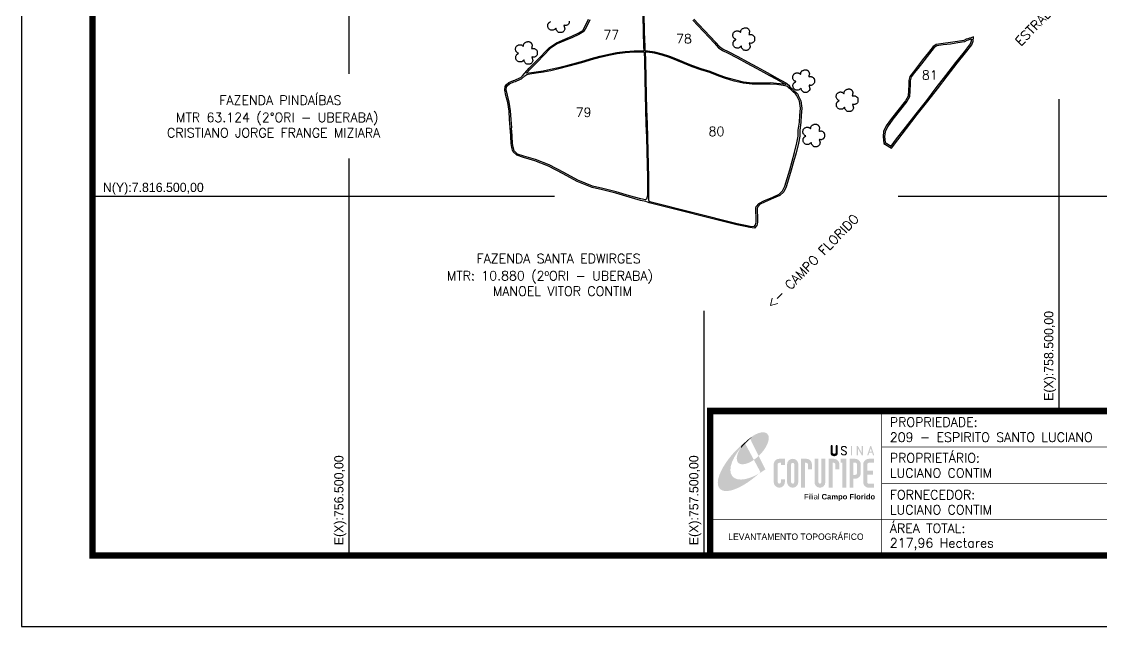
# Model space of a CAD drawing. Header units: feet. Extents: x 755577 to 761517, y 7815288 to 7819488.
# Drawn here: x 755577 to 758619, y 7815288 to 7816992 of the extents above; entities that cross this region are included whole.
import ezdxf
from ezdxf.enums import TextEntityAlignment as Align

# ---------------------------------------------------------------- set-up
doc = ezdxf.new("R2010")
doc.units = ezdxf.units.FT
doc.header["$MEASUREMENT"] = 0
doc.linetypes.add('CONTINUO', pattern=[0])
doc.linetypes.add('LIN0', pattern=[0])
for name, color, linetype in [('0114000209', 1, 'Continuous'), ('0114000209077', 5, 'Continuous'), ('0114000209078', 5, 'Continuous'), ('0114000209079', 5, 'Continuous'), ('0114000209080', 5, 'Continuous'), ('0114000209081', 5, 'Continuous'), ('H-MATO', 94, 'Continuous'), ('MALHA', 8, 'Continuous'), ('MARGEM', 5, 'Continuous'), ('TEXTO', 7, 'Continuous'), ('TEXTO_CONFRONTANTE', 7, 'Continuous')]:
    doc.layers.add(name, color=color, linetype=linetype)
doc.styles.add('ARIAL', font='arial.ttf')
doc.styles.add('Simplex', font='simplex.shx')

# ---------------------------------------------------------------- blocks, each defined once
blk = doc.blocks.new('A$C78F83FB3')
at = {"layer": 'MARGEM'}
h = blk.add_hatch(color=20, dxfattribs=at)
edge = h.paths.add_edge_path()
edge.add_ellipse((19.49, 23.77), major_axis=(-6.68, -6.67), ratio=0.469426, start_angle=292.7328, end_angle=601.2579)
edge.add_ellipse((22.83, 22.05), major_axis=(12.64, 11.29), ratio=0.457614, start_angle=79.9069, end_angle=107.9139)
edge = h.paths.add_edge_path()
edge.add_ellipse((18.28, 18.7), major_axis=(13.95, 13.59), ratio=0.386848, start_angle=63.9612, end_angle=264.5993)
edge.add_ellipse((22.83, 22.05), major_axis=(12.64, 11.29), ratio=0.457614, start_angle=107.9139, end_angle=245.1182, ccw=False)
edge.add_ellipse((19.49, 23.77), major_axis=(-6.68, -6.67), ratio=0.469426, start_angle=241.2579, end_angle=292.7328, ccw=False)
for color, points in [(20, [(15.46, 26.12), (14.17, 24.81), (14.06, 24.24), (14.39, 23.97), (14.67, 24.54), (19.47, 29.32), (18.48, 28.66), (17.31, 27.78)]), (7, [(58.42, 24.9), (57.9, 24.9), (57.9, 21.73, -0.414214), (57.15, 20.98), (56.84, 20.98, -0.414214), (56.09, 21.73), (56.09, 24.9), (55.57, 24.9), (55.57, 21.73, 0.414214), (56.84, 20.46), (57.15, 20.46, 0.414214), (58.42, 21.73)]), (7, [(61.7, 24.9), (61.23, 24.9, 0.396318), (60.04, 23.78), (60.04, 23.72, 0.151912), (60.39, 22.97), (60.46, 22.92), (62.18, 22), (62.85, 21.83, 0.12407), (62.51, 22.42), (60.75, 23.36, -0.13192), (60.56, 23.77, -0.385578), (61.23, 24.37), (61.7, 24.37, -0.414214), (62.37, 23.7), (62.89, 23.7, 0.414214)]), (7, [(62.37, 23.7), (62.89, 23.7, 0.414214), (61.7, 24.9), (61.23, 24.9, 0.396318), (60.04, 23.78), (60.04, 23.72, 0.151912), (60.39, 22.97), (60.46, 22.92), (62.18, 22), (62.18, 22, -0.131921), (62.37, 21.59, -0.385578), (61.7, 20.98), (61.23, 20.98, -0.414214), (60.56, 21.65), (60.04, 21.65, 0.414214), (61.23, 20.46), (61.7, 20.46, 0.402546), (62.89, 21.61, 0.165292), (62.51, 22.42), (60.75, 23.36, -0.13192), (60.56, 23.77, -0.385578), (61.23, 24.37), (61.7, 24.37, -0.414214)]), (7, [(30.97, 12.46), (29.13, 12.46), (29.13, 8.21, 1), (34.29, 8.21), (34.29, 9.41), (32.45, 9.41), (32.45, 8.21, -1), (30.97, 8.21)])]:
    blk.add_hatch(color=color, dxfattribs=at).paths.add_polyline_path(points)
h = blk.add_hatch(color=7, dxfattribs=at)
h.paths.add_polyline_path([(65.24, 24.9), (64.72, 24.9), (64.72, 20.46), (65.24, 20.46)])
h.paths.add_polyline_path([(67.38, 20.46), (67.9, 20.46), (67.9, 23.74), (69.74, 20.46), (70.23, 20.46), (70.23, 24.9), (69.71, 24.9), (69.71, 21.58), (67.85, 24.9), (67.38, 24.9)])
h.paths.add_polyline_path([(72.17, 20.46), (72.72, 20.46), (73.14, 21.73), (74.49, 21.73), (74.9, 20.46), (75.45, 20.46), (74, 24.9), (73.62, 24.9)])
h.paths.add_polyline_path([(73.81, 23.8), (74.32, 22.25), (73.31, 22.25)], flags=16)
h = blk.add_hatch(color=7, dxfattribs=at)
h.paths.add_polyline_path([(31.71, 18.93, 0.414214), (29.13, 16.35), (29.13, 12.46), (30.97, 12.46), (30.97, 16.35, -0.414214), (31.71, 17.09), (32.45, 17.09), (32.45, 16.02), (34.29, 16.02), (34.29, 18.93)])
h.paths.add_polyline_path([(44.15, 17.09, -0.414214), (44.89, 16.35), (44.89, 14.1), (46.72, 14.1), (46.72, 16.17, 0.433937), (44.15, 18.93), (41.77, 18.93), (41.77, 12.46), (43.61, 12.46), (43.61, 17.09)])
h.paths.add_polyline_path([(43.61, 12.46), (41.77, 12.46), (41.77, 5.62), (43.61, 5.62)])
h.paths.add_polyline_path([(47.92, 12.46), (49.75, 12.46), (49.75, 18.93), (47.92, 18.93)])
h.paths.add_polyline_path([(52.91, 18.93), (51.08, 18.93), (51.08, 12.46), (52.91, 12.46)])
h.paths.add_polyline_path([(51.08, 8.12, -1), (49.75, 8.12), (49.75, 12.46), (47.92, 12.46), (47.92, 8.12, 1), (52.91, 8.12), (52.91, 12.46), (51.08, 12.46)])
h.paths.add_polyline_path([(54.41, 12.46), (56.25, 12.46), (56.25, 17.09), (56.79, 17.09, -0.414214), (57.53, 16.35), (57.53, 14.1), (59.36, 14.1), (59.36, 16.17, 0.433937), (56.79, 18.93), (54.41, 18.93)])
h.paths.add_polyline_path([(56.25, 12.46), (54.41, 12.46), (54.41, 5.62), (56.25, 5.62)])
h.paths.add_polyline_path([(60.73, 12.46), (62.58, 12.46), (62.58, 18.93), (60.02, 18.93), (60.02, 17.08), (60.73, 17.08)])
h.paths.add_polyline_path([(62.58, 12.46), (60.73, 12.46), (60.73, 5.62), (62.58, 5.62)])
h.paths.add_polyline_path([(64.06, 12.46), (65.82, 12.46), (65.82, 17.17), (66.66, 17.17, -0.450417), (67.48, 16.25), (67.48, 12.46), (69.24, 12.46, 0.002307), (69.24, 12.48, 0.005282), (69.23, 12.54, -0.000938), (69.23, 12.53), (69.23, 16.17, 0.433937), (66.66, 18.93), (64.06, 18.93)])
h.paths.add_polyline_path([(64.06, 5.62), (65.82, 5.62), (65.82, 9.77), (66.66, 9.77, 0.426056), (69.24, 12.46), (67.48, 12.46), (67.48, 12.45, -0.450417), (66.66, 11.53), (65.82, 11.53), (65.82, 12.46), (64.06, 12.46)])
h.paths.add_polyline_path([(70.37, 12.46), (74.87, 12.46), (74.87, 13.44), (72.21, 13.44), (72.21, 16.35, -0.414214), (72.95, 17.09), (75.38, 17.09), (75.38, 18.93), (72.95, 18.93, 0.414214), (70.37, 16.35)])
h.paths.add_polyline_path([(72.21, 11.62), (74.87, 11.62), (74.87, 12.46), (70.37, 12.46), (70.37, 8.21, 0.414214), (72.95, 5.62), (75.38, 5.62), (75.38, 7.47), (72.95, 7.47, -0.414214), (72.21, 8.21)])
h = blk.add_hatch(color=7, dxfattribs=at)
h.paths.add_polyline_path([(35.29, 16.35), (35.29, 8.21, 1), (40.46, 8.21, 0.016978), (40.45, 8.38), (40.45, 16.17, 0.433937), (37.88, 18.93), (37.87, 18.93, 0.41391)])
h.paths.add_polyline_path([(38.62, 16.35), (38.62, 8.21, -1), (37.13, 8.21), (37.13, 16.35, -1)], flags=16)
at = {"layer": 'MARGEM', "color": 7}
blk.add_lwpolyline([(58.42, 24.9), (57.9, 24.9), (57.9, 21.73, -0.414214), (57.15, 20.98), (56.84, 20.98, -0.414214), (56.09, 21.73), (56.09, 24.9), (55.57, 24.9), (55.57, 21.73, 0.414214), (56.84, 20.46), (57.15, 20.46, 0.414214), (58.42, 21.73), (58.42, 24.9)], format="xyb", close=True, dxfattribs=at)
at = {"layer": 'MARGEM', "color": 252, "insert": (43.05, 2.72), "char_height": 2.5, "width": 33.0271, "attachment_point": 1, "style": 'ARIAL'}
blk.add_mtext('Filial {\\fArial|b1|i0|c0|p34;Campo Florido}', dxfattribs=at)

msp = doc.modelspace()

# ---------------------------------------------------------------- linework, layer by layer
at = {"layer": '0114000209'}
msp.add_lwpolyline([(757471.5, 7816998.1), (757485.6, 7816983.5), (757500.8, 7816966.9), (757516.8, 7816950), (757532.1, 7816933.5), (757543.3, 7816921.3), (757553.8, 7816913.9), (757567.4, 7816907.3), (757594.9, 7816893.3), (757622.5, 7816877.9), (757648.2, 7816864.3), (757668.9, 7816852.8), (757685.8, 7816843.7), (757704.1, 7816833.6), (757729.9, 7816819.2), (757738.5, 7816812.3), (757741.7, 7816808.1), (757748.4, 7816802), (757753.6, 7816796.7), (757759.9, 7816790.8), (757763.7, 7816787), (757765.1, 7816784), (757772.7, 7816768.8), (757775.8, 7816747.7), (757773.3, 7816727.3), (757772.4, 7816708), (757769.5, 7816685.4), (757769.3, 7816669), (757765.6, 7816649), (757759.1, 7816621.7), (757752.3, 7816597), (757745, 7816572.8), (757737.5, 7816548.2), (757731.4, 7816526.7), (757724.5, 7816512.5), (757713.4, 7816502.1), (757695.6, 7816493.9), (757672.3, 7816484.3), (757656.4, 7816476.4), (757650.1, 7816469.4), (757649.5, 7816466.5), (757649.6, 7816460.3), (757649.7, 7816457.4), (757650.7, 7816442), (757650.7, 7816437.9), (757650.3, 7816426.5), (757648.8, 7816417), (757642.5, 7816410), (757628.8, 7816411.8), (757615.6, 7816414.6), (757592.6, 7816418.9), (757345.2, 7816481.3), (757335.6, 7816484.9), (757320.9, 7816488.2), (757288.5, 7816497.3), (757251.4, 7816508.3), (757214.2, 7816517.8), (757184.4, 7816524.7), (757142.2, 7816541.1), (757102.8, 7816562.8), (757062, 7816584.8), (757023.6, 7816599.7), (756990.9, 7816609.3), (756972.6, 7816615.1), (756962.1, 7816625.1), (756960, 7816629.7), (756958.4, 7816637.2), (756956.5, 7816647.9), (756956.2, 7816650.1), (756955.5, 7816666.1), (756955.3, 7816670.8), (756953.7, 7816692.2), (756954.1, 7816693.5), (756952.2, 7816715.6), (756950.4, 7816739.5), (756946.7, 7816763.5), (756941.9, 7816783.7), (756938.5, 7816798.7), (756939.4, 7816809.2), (756942.2, 7816813.5), (756949.5, 7816819.9), (756963.1, 7816825.5), (756966.9, 7816826.6), (756981.1, 7816833.1), (756983.7, 7816834.3), (756988.9, 7816839), (757007.5, 7816860.3), (757027.5, 7816881), (757064.1, 7816919.2), (757084.3, 7816932.2), (757107.5, 7816941.9), (757127.5, 7816950.7), (757145.5, 7816959), (757158.6, 7816966.7), (757165.3, 7816978.7), (757174.6, 7816998.9)], dxfattribs=at)
msp.add_lwpolyline([(758236.3, 7816904), (758254.1, 7816926.6), (758257.7, 7816936.5), (758258.7, 7816948.6), (758250, 7816945.3), (758248.2, 7816945), (758242.7, 7816943.5), (758238.1, 7816941.9), (758232.2, 7816938.4), (758213.8, 7816935.6), (758193.9, 7816932.4), (758173.5, 7816929.7), (758154, 7816926.8), (758145.3, 7816921.4), (758132.1, 7816904.6), (758115.6, 7816883.6), (758098.7, 7816861.9), (758089.8, 7816850.6), (758080.1, 7816837.5), (758076.4, 7816825.7), (758076.7, 7816814.1), (758075.6, 7816797.7), (758074.8, 7816781.2), (758067.5, 7816768.6), (758028.2, 7816719.1), (758013.3, 7816697.7), (758005.7, 7816682.5), (758004.7, 7816668.2), (758006.3, 7816648.6), (758027.6, 7816635.4), (758045.4, 7816658.9), (758070.6, 7816691), (758100.4, 7816729.8), (758130.5, 7816767.2), (758157.3, 7816802.6), (758184.4, 7816837.6), (758212.7, 7816874.2)], close=True, dxfattribs=at)
at = {"layer": '0114000209077'}
msp.add_lwpolyline([(757177.8, 7816996.3), (757168.8, 7816976.9), (757161.6, 7816963.8), (757147.3, 7816955.5), (757129.1, 7816947), (757109, 7816938.2), (757086.1, 7816928.7), (757066.7, 7816916.1), (757030.4, 7816878.3), (757010.4, 7816857.5), (756999.8, 7816846.3), (757026.9, 7816850.1), (757046.8, 7816853.4), (757067.6, 7816857.3), (757089.9, 7816862.3), (757115.8, 7816869.2), (757140.6, 7816875.6), (757160.9, 7816881.4), (757181.9, 7816887.7), (757206.4, 7816894.3), (757231.3, 7816900.1), (757254.3, 7816904.9), (757277.6, 7816907.5), (757302.8, 7816909.1), (757324.8, 7816909.2), (757324.9, 7816909.2), (757331.1, 7816909), (757330.6, 7816921.3), (757329.2, 7816962.7), (757328.8, 7817007.7)], dxfattribs=at)
at = {"layer": '0114000209078'}
msp.add_lwpolyline([(757468.7, 7816995.3), (757482.7, 7816980.7), (757497.9, 7816964.2), (757513.9, 7816947.2), (757529.2, 7816930.8), (757540.7, 7816918.2), (757551.7, 7816910.5), (757565.6, 7816903.8), (757593, 7816889.8), (757620.6, 7816874.4), (757646.3, 7816860.8), (757667, 7816849.3), (757683.9, 7816840.1), (757702.2, 7816830.1), (757730, 7816814.6), (757686.7, 7816818.8), (757661.5, 7816818.4), (757636, 7816818.1), (757611, 7816820.8), (757585.5, 7816827.2), (757561.7, 7816833.8), (757542.9, 7816841.2), (757517.3, 7816851), (757492, 7816858.6), (757467.9, 7816867.4), (757445.1, 7816876.5), (757424.7, 7816885.2), (757403.7, 7816893), (757382.9, 7816900.1), (757361, 7816905.8), (757340.2, 7816908.7), (757334.1, 7816908.9), (757333.6, 7816921.4), (757332.2, 7816962.8), (757331.1, 7817012.3)], dxfattribs=at)
at = {"layer": '0114000209079'}
msp.add_lwpolyline([(757324.8, 7816906.3), (757331.2, 7816906.1), (757332, 7816883.2), (757333.4, 7816830), (757334.3, 7816785), (757334.9, 7816744.5), (757336.2, 7816703.7), (757337.5, 7816665.3), (757338.7, 7816626.6), (757339.9, 7816588.1), (757340.6, 7816553.3), (757340.9, 7816521.8), (757340.8, 7816502.2), (757337.7, 7816491.3), (757334.7, 7816489.2), (757321.8, 7816492.1), (757289.6, 7816501.1), (757252.4, 7816512.2), (757215.1, 7816521.7), (757185.5, 7816528.5), (757143.9, 7816544.8), (757104.7, 7816566.3), (757063.7, 7816588.5), (757024.9, 7816603.5), (756992, 7816613.1), (756974.7, 7816618.7), (756965.4, 7816627.4), (756963.8, 7816631), (756962.3, 7816638), (756960.5, 7816648.6), (756960.2, 7816650.4), (756959.5, 7816666.3), (756959.3, 7816671.1), (756957.8, 7816691.8), (756958.1, 7816693.1), (756956.1, 7816715.9), (756954.4, 7816740), (756950.6, 7816764.3), (756945.8, 7816784.6), (756942.5, 7816799), (756943.3, 7816807.9), (756945.2, 7816810.9), (756951.7, 7816816.5), (756964.4, 7816821.7), (756968.3, 7816822.8), (756982.7, 7816829.4), (756985.9, 7816830.9), (756995.1, 7816839.2), (757000.4, 7816842.4), (757009.2, 7816844.6), (757027.3, 7816847.2), (757047.3, 7816850.5), (757068.2, 7816854.4), (757090.5, 7816859.5), (757116.6, 7816866.3), (757141.3, 7816872.7), (757161.7, 7816878.6), (757182.7, 7816884.8), (757207.2, 7816891.4), (757231.9, 7816897.3), (757254.8, 7816902), (757254.8, 7816902), (757277.9, 7816904.6), (757302.9, 7816906.2)], close=True, dxfattribs=at)
at = {"layer": '0114000209080'}
msp.add_lwpolyline([(757593.4, 7816422.8), (757616.4, 7816418.5), (757629.5, 7816415.8), (757641, 7816414.2), (757645.1, 7816418.8), (757646.3, 7816426.9), (757646.7, 7816438), (757646.7, 7816441.8), (757645.7, 7816457.1), (757645.6, 7816460.2), (757645.5, 7816466.9), (757646.5, 7816471.3), (757654, 7816479.6), (757670.6, 7816487.9), (757694, 7816497.5), (757711.1, 7816505.4), (757721.2, 7816515), (757727.7, 7816528.1), (757733.7, 7816549.3), (757741.2, 7816574), (757748.5, 7816598.1), (757755.2, 7816622.7), (757761.7, 7816649.8), (757765.3, 7816669.4), (757765.5, 7816685.7), (757768.4, 7816708.3), (757769.3, 7816727.6), (757771.8, 7816747.7), (757768.8, 7816767.6), (757761.5, 7816782.3), (757760.4, 7816784.6), (757757.1, 7816787.9), (757750.8, 7816793.8), (757745.7, 7816799.1), (757738.8, 7816805.4), (757736.3, 7816808.7), (757734.9, 7816809), (757732.2, 7816809.4), (757722.7, 7816811.8), (757705.1, 7816814.1), (757686.6, 7816815.9), (757661.6, 7816815.4), (757635.8, 7816815.1), (757610.5, 7816817.9), (757584.8, 7816824.3), (757560.7, 7816831), (757541.9, 7816838.4), (757516.4, 7816848.3), (757491.1, 7816855.8), (757466.8, 7816864.7), (757444, 7816873.8), (757423.6, 7816882.5), (757402.7, 7816890.2), (757382, 7816897.2), (757360.4, 7816902.9), (757340, 7816905.8), (757334.2, 7816906), (757335, 7816883.3), (757336.3, 7816830.1), (757337.3, 7816785.1), (757337.9, 7816744.6), (757339.2, 7816703.8), (757340.5, 7816665.4), (757341.6, 7816626.7), (757342.8, 7816588.1), (757343.6, 7816553.4), (757343.5, 7816519.7), (757343.8, 7816507.4), (757343.4, 7816492.8), (757343.1, 7816487.9), (757347, 7816485)], close=True, dxfattribs=at)
at = {"layer": '0114000209081'}
msp.add_lwpolyline([(758233.2, 7816906.5), (758250.6, 7816928.6), (758253.8, 7816937.3), (758254.2, 7816942.6), (758251, 7816941.4), (758249, 7816941.1), (758243.9, 7816939.6), (758239.8, 7816938.3), (758233.6, 7816934.6), (758214.5, 7816931.6), (758194.4, 7816928.4), (758174, 7816925.8), (758155.4, 7816923), (758148, 7816918.3), (758135.2, 7816902.2), (758118.8, 7816881.1), (758101.8, 7816859.5), (758093, 7816848.2), (758083.7, 7816835.7), (758080.4, 7816825.1), (758080.7, 7816814.1), (758079.6, 7816797.5), (758078.8, 7816780), (758070.8, 7816766.4), (758031.4, 7816716.7), (758016.8, 7816695.6), (758009.7, 7816681.4), (758008.7, 7816668.2), (758010.1, 7816651), (758026.6, 7816640.7), (758042.2, 7816661.3), (758067.4, 7816693.5), (758097.2, 7816732.3), (758127.3, 7816769.7), (758154.1, 7816805.1), (758181.2, 7816840.1), (758209.6, 7816876.6)], close=True, dxfattribs=at)
at = {"layer": 'H-MATO', "linetype": 'CONTINUO'}
for points in [[(757082.5, 7816972.7), (757080.8, 7816971.2), (757079, 7816969.6), (757077, 7816968.1), (757074.6, 7816967.4), (757072.3, 7816967.2), (757070, 7816967.3), (757068.1, 7816967.7), (757066.5, 7816968.3), (757065, 7816969.2), (757063.6, 7816970.2), (757062.4, 7816971.4), (757061.4, 7816972.7), (757060.8, 7816973.9), (757060.3, 7816975.2), (757060, 7816976.7), (757059.7, 7816978.6), (757059.5, 7816980.6), (757059.6, 7816982.5), (757060.1, 7816984), (757060.7, 7816985.2), (757061.5, 7816986.3), (757062.1, 7816987.2), (757062.7, 7816988.1), (757063.5, 7816989), (757066.5, 7816991), (757067.5, 7816991.7)], [(757120.2, 7816992.5), (757120.1, 7816989.2), (757119.5, 7816987.3), (757118.7, 7816985.9), (757117.7, 7816984.7), (757116.7, 7816983.6), (757115.7, 7816982.6), (757114.5, 7816981.8), (757112.9, 7816981.2), (757111.2, 7816980.7), (757109.4, 7816980.5), (757107.6, 7816981), (757106, 7816981.2), (757105, 7816980.9), (757105.5, 7816978.1), (757107.4, 7816971.7), (757107.3, 7816970), (757106.9, 7816968.8), (757105.5, 7816966.4), (757104.6, 7816965.2), (757103.6, 7816964), (757102.7, 7816963.1), (757101.8, 7816962.3), (757100.7, 7816961.7), (757099.4, 7816961.2), (757098, 7816960.9), (757096.6, 7816960.7), (757095.1, 7816960.6), (757093.7, 7816960.7), (757091.4, 7816961), (757090.3, 7816961.3), (757089.3, 7816961.8), (757088.1, 7816962.8), (757086.9, 7816964), (757085.8, 7816965.3), (757084.8, 7816966.3), (757084, 7816967.3), (757083.4, 7816968.4), (757083, 7816971.8), (757082.7, 7816973.2)], [(757604.5, 7816922.5), (757602.9, 7816921.1), (757601, 7816919.4), (757599, 7816917.9), (757596.7, 7816917.2), (757594.3, 7816917), (757592, 7816917.1), (757590.2, 7816917.5), (757588.5, 7816918.1), (757587, 7816919), (757585.7, 7816920.1), (757584.5, 7816921.2), (757583.5, 7816922.5), (757582.8, 7816923.7), (757582.3, 7816925), (757582, 7816926.5), (757581.7, 7816928.4), (757581.6, 7816930.4), (757581.6, 7816932.4), (757582.1, 7816933.8), (757582.8, 7816935), (757583.5, 7816936.1), (757584.1, 7816937.1), (757584.8, 7816938), (757585.6, 7816938.8), (757588.6, 7816940.8), (757589.6, 7816941.6), (757589.1, 7816941.9), (757587, 7816942.4), (757586.2, 7816942.9), (757585.4, 7816943.6), (757584.5, 7816944.5), (757583.4, 7816945.8), (757582.4, 7816947.4), (757581.5, 7816949.2), (757581.1, 7816951), (757580.9, 7816952.8), (757581, 7816954.7), (757581.5, 7816956.9), (757582.3, 7816958.8), (757583.1, 7816960.6), (757583.8, 7816961.5), (757584.5, 7816962.1), (757585.4, 7816962.6), (757586.6, 7816963.5), (757588, 7816964.4), (757589.5, 7816965.2), (757591, 7816965.5), (757592.4, 7816965.7), (757593.8, 7816965.7), (757595.1, 7816965.7), (757596.2, 7816965.5), (757597.3, 7816965.2), (757598.2, 7816964.9), (757599.1, 7816964.5), (757600, 7816964), (757601.1, 7816962.8), (757602.1, 7816961.8), (757603, 7816961.3), (757603.4, 7816962.7), (757603.7, 7816964.5), (757603.9, 7816966.4), (757604.1, 7816967.2), (757604.3, 7816967.9), (757605.3, 7816969.4), (757606, 7816970.4), (757606.9, 7816971.3), (757607.9, 7816971.8), (757609.1, 7816972.2), (757610.2, 7816972.5), (757612.4, 7816973.5), (757613.5, 7816973.9), (757614.7, 7816974.2), (757615.9, 7816974.3), (757617.1, 7816974.3), (757618.3, 7816974.2), (757619.5, 7816974.1), (757620.6, 7816973.8), (757621.6, 7816973.4), (757622.5, 7816972.9), (757623.4, 7816972.3), (757624.1, 7816971.7), (757624.8, 7816970.9), (757625.5, 7816970), (757626.1, 7816969), (757626.8, 7816967.7), (757627.3, 7816966.4), (757627.7, 7816965.3), (757628, 7816964), (757628, 7816962.4), (757627.3, 7816959.9), (757626.6, 7816957.4), (757626.3, 7816955.3), (757627.6, 7816954.9), (757629.4, 7816955.1), (757631.3, 7816955.4), (757632.8, 7816955.2), (757634.2, 7816954.9), (757635.5, 7816954.4), (757636.9, 7816953.4), (757638.2, 7816952.4), (757639.4, 7816951.3), (757640.3, 7816950.8), (757641, 7816950.1), (757641.6, 7816948.8), (757642, 7816945.7), (757642.2, 7816942.3), (757642.1, 7816939), (757641.6, 7816937.1), (757640.7, 7816935.7), (757639.7, 7816934.6), (757638.8, 7816933.4), (757637.7, 7816932.4), (757636.5, 7816931.6), (757634.9, 7816931), (757633.2, 7816930.5), (757631.5, 7816930.3), (757629.6, 7816930.8), (757628.1, 7816931), (757627.1, 7816930.7), (757627.6, 7816927.9), (757629.4, 7816921.5), (757629.4, 7816919.8), (757629, 7816918.6), (757627.6, 7816916.2), (757626.7, 7816915), (757625.7, 7816913.8), (757624.8, 7816912.9), (757623.8, 7816912.1), (757622.8, 7816911.5), (757621.5, 7816911), (757620.1, 7816910.7), (757618.6, 7816910.5), (757617.2, 7816910.5), (757615.8, 7816910.5), (757613.4, 7816910.9), (757612.4, 7816911.1), (757611.4, 7816911.6), (757610.2, 7816912.6), (757609, 7816913.8), (757607.9, 7816915.1), (757606.9, 7816916.1), (757606.1, 7816917.1), (757605.4, 7816918.2), (757605.1, 7816921.6), (757604.7, 7816923)], [(756992.3, 7816883.5), (756990.6, 7816882), (756988.8, 7816880.4), (756986.8, 7816878.8), (756984.4, 7816878.2), (756982.1, 7816877.9), (756979.8, 7816878), (756977.9, 7816878.4), (756976.3, 7816879.1), (756974.8, 7816880), (756973.4, 7816881), (756972.2, 7816882.2), (756971.2, 7816883.4), (756970.6, 7816884.6), (756970.1, 7816886), (756969.8, 7816887.4), (756969.5, 7816889.4), (756969.3, 7816891.4), (756969.4, 7816893.3), (756969.9, 7816894.7), (756970.5, 7816896), (756971.3, 7816897), (756971.9, 7816898), (756972.5, 7816898.9), (756973.3, 7816899.8), (756976.3, 7816901.7), (756977.3, 7816902.5), (756976.9, 7816902.8), (756974.8, 7816903.3), (756974, 7816903.8), (756973.1, 7816904.5), (756972.2, 7816905.4), (756971.2, 7816906.8), (756970.1, 7816908.4), (756969.3, 7816910.1), (756968.8, 7816911.9), (756968.6, 7816913.8), (756968.7, 7816915.7), (756969.3, 7816917.8), (756970, 7816919.8), (756970.9, 7816921.5), (756971.5, 7816922.4), (756972.3, 7816923.1), (756973.1, 7816923.6), (756974.4, 7816924.5), (756975.8, 7816925.4), (756977.3, 7816926.1), (756978.7, 7816926.5), (756980.2, 7816926.7), (756981.6, 7816926.7), (756982.8, 7816926.6), (756984, 7816926.5), (756985, 7816926.2), (756986, 7816925.9), (756986.9, 7816925.5), (756987.8, 7816924.9), (756988.8, 7816923.7), (756989.9, 7816922.7), (756990.7, 7816922.3), (756991.2, 7816923.6), (756991.5, 7816925.5), (756991.6, 7816927.4), (756991.8, 7816928.2), (756992.1, 7816928.8), (756993, 7816930.4), (756993.8, 7816931.3), (756994.6, 7816932.2), (756995.7, 7816932.7), (756996.8, 7816933.1), (756998, 7816933.4), (757000.1, 7816934.5), (757001.2, 7816934.9), (757002.4, 7816935.1), (757003.6, 7816935.2), (757004.9, 7816935.2), (757006.1, 7816935.2), (757007.2, 7816935), (757008.3, 7816934.7), (757009.3, 7816934.3), (757010.3, 7816933.8), (757011.1, 7816933.2), (757011.9, 7816932.6), (757012.6, 7816931.9), (757013.2, 7816931), (757013.9, 7816929.9), (757014.5, 7816928.7), (757015, 7816927.4), (757015.5, 7816926.2), (757015.7, 7816924.9), (757015.8, 7816923.4), (757015, 7816920.8), (757014.4, 7816918.3), (757014.1, 7816916.2), (757015.4, 7816915.9), (757017.2, 7816916), (757019.1, 7816916.3), (757020.5, 7816916.2), (757021.9, 7816915.8), (757023.2, 7816915.3), (757024.6, 7816914.4), (757026, 7816913.3), (757027.1, 7816912.2), (757028.1, 7816911.7), (757028.8, 7816911), (757029.3, 7816909.8), (757029.8, 7816906.7), (757030, 7816903.2), (757029.9, 7816899.9), (757029.3, 7816898), (757028.5, 7816896.6), (757027.5, 7816895.5), (757026.6, 7816894.4), (757025.5, 7816893.4), (757024.3, 7816892.6), (757022.7, 7816891.9), (757021, 7816891.5), (757019.2, 7816891.2), (757017.4, 7816891.7), (757015.8, 7816892), (757014.8, 7816891.6), (757015.4, 7816888.9), (757017.2, 7816882.4), (757017.1, 7816880.8), (757016.7, 7816879.6), (757015.3, 7816877.2), (757014.4, 7816875.9), (757013.4, 7816874.8), (757012.5, 7816873.9), (757011.6, 7816873.1), (757010.5, 7816872.5), (757009.2, 7816872), (757007.8, 7816871.6), (757006.4, 7816871.4), (757004.9, 7816871.4), (757003.5, 7816871.5), (757001.2, 7816871.8), (757000.2, 7816872.1), (756999.2, 7816872.6), (756997.9, 7816873.6), (756996.7, 7816874.8), (756995.6, 7816876), (756994.7, 7816877), (756993.8, 7816878), (756993.2, 7816879.2), (756992.8, 7816882.6), (756992.5, 7816883.9)], [(757773.3, 7816804.1), (757771.6, 7816802.6), (757769.8, 7816801), (757767.8, 7816799.4), (757765.4, 7816798.8), (757763.1, 7816798.5), (757760.8, 7816798.6), (757758.9, 7816799), (757757.3, 7816799.7), (757755.8, 7816800.6), (757754.4, 7816801.6), (757753.2, 7816802.8), (757752.2, 7816804.1), (757751.6, 7816805.3), (757751.1, 7816806.6), (757750.8, 7816808), (757750.5, 7816810), (757750.3, 7816812), (757750.4, 7816813.9), (757750.9, 7816815.3), (757751.5, 7816816.6), (757752.3, 7816817.6), (757752.9, 7816818.6), (757753.5, 7816819.5), (757754.3, 7816820.4), (757757.3, 7816822.3), (757758.3, 7816823.1), (757757.9, 7816823.5), (757755.8, 7816823.9), (757754.9, 7816824.4), (757754.1, 7816825.1), (757753.2, 7816826), (757752.2, 7816827.4), (757751.1, 7816829), (757750.3, 7816830.7), (757749.8, 7816832.5), (757749.6, 7816834.4), (757749.7, 7816836.3), (757750.3, 7816838.4), (757751, 7816840.4), (757751.9, 7816842.1), (757752.5, 7816843), (757753.3, 7816843.7), (757754.1, 7816844.2), (757755.4, 7816845.1), (757756.8, 7816846), (757758.2, 7816846.7), (757759.7, 7816847.1), (757761.2, 7816847.3), (757762.6, 7816847.3), (757763.8, 7816847.2), (757765, 7816847.1), (757766, 7816846.8), (757767, 7816846.5), (757767.9, 7816846.1), (757768.7, 7816845.5), (757769.8, 7816844.4), (757770.9, 7816843.4), (757771.7, 7816842.9), (757772.2, 7816844.2), (757772.4, 7816846.1), (757772.6, 7816848), (757772.8, 7816848.8), (757773.1, 7816849.4), (757774, 7816851), (757774.7, 7816852), (757775.6, 7816852.8), (757776.7, 7816853.3), (757777.8, 7816853.7), (757779, 7816854.1), (757781.1, 7816855.1), (757782.2, 7816855.5), (757783.4, 7816855.7), (757784.6, 7816855.8), (757785.9, 7816855.8), (757787.1, 7816855.8), (757788.2, 7816855.6), (757789.3, 7816855.3), (757790.3, 7816855), (757791.3, 7816854.5), (757792.1, 7816853.9), (757792.9, 7816853.2), (757793.6, 7816852.5), (757794.2, 7816851.6), (757794.9, 7816850.5), (757795.5, 7816849.3), (757796, 7816848), (757796.5, 7816846.9), (757796.7, 7816845.5), (757796.7, 7816844), (757796, 7816841.5), (757795.3, 7816838.9), (757795.1, 7816836.9), (757796.4, 7816836.5), (757798.2, 7816836.6), (757800.1, 7816836.9), (757801.5, 7816836.8), (757802.9, 7816836.5), (757804.2, 7816835.9), (757805.6, 7816835), (757807, 7816833.9), (757808.1, 7816832.8), (757809, 7816832.3), (757809.8, 7816831.6), (757810.3, 7816830.4), (757810.7, 7816827.3), (757811, 7816823.8), (757810.9, 7816820.5), (757810.3, 7816818.7), (757809.5, 7816817.2), (757808.5, 7816816.1), (757807.6, 7816815), (757806.5, 7816814), (757805.3, 7816813.2), (757803.7, 7816812.6), (757802, 7816812.1), (757800.2, 7816811.8), (757798.4, 7816812.3), (757796.8, 7816812.6), (757795.8, 7816812.2), (757796.3, 7816809.5), (757798.2, 7816803), (757798.1, 7816801.4), (757797.7, 7816800.2), (757796.3, 7816797.8), (757795.4, 7816796.5), (757794.4, 7816795.4), (757793.5, 7816794.5), (757792.6, 7816793.7), (757791.5, 7816793.1), (757790.2, 7816792.6), (757788.8, 7816792.2), (757787.4, 7816792), (757785.9, 7816792), (757784.5, 7816792.1), (757782.2, 7816792.4), (757781.2, 7816792.7), (757780.1, 7816793.2), (757778.9, 7816794.2), (757777.7, 7816795.4), (757776.6, 7816796.7), (757775.6, 7816797.6), (757774.8, 7816798.7), (757774.2, 7816799.8), (757773.8, 7816803.2), (757773.5, 7816804.5)], [(757895.7, 7816750.2), (757894, 7816748.7), (757892.2, 7816747.1), (757890.2, 7816745.5), (757887.9, 7816744.9), (757885.5, 7816744.6), (757883.2, 7816744.7), (757881.3, 7816745.1), (757879.7, 7816745.8), (757878.2, 7816746.7), (757876.8, 7816747.7), (757875.6, 7816748.9), (757874.7, 7816750.2), (757874, 7816751.4), (757873.5, 7816752.7), (757873.2, 7816754.1), (757872.9, 7816756.1), (757872.7, 7816758.1), (757872.8, 7816760), (757873.3, 7816761.5), (757874, 7816762.7), (757874.7, 7816763.7), (757875.3, 7816764.7), (757875.9, 7816765.6), (757876.7, 7816766.5), (757879.7, 7816768.4), (757880.8, 7816769.2), (757880.3, 7816769.6), (757878.2, 7816770), (757877.4, 7816770.5), (757876.5, 7816771.2), (757875.7, 7816772.1), (757874.6, 7816773.5), (757873.6, 7816775.1), (757872.7, 7816776.8), (757872.2, 7816778.6), (757872, 7816780.5), (757872.2, 7816782.4), (757872.7, 7816784.5), (757873.4, 7816786.5), (757874.3, 7816788.2), (757875, 7816789.1), (757875.7, 7816789.8), (757876.6, 7816790.3), (757877.8, 7816791.2), (757879.2, 7816792.1), (757880.7, 7816792.8), (757882.1, 7816793.2), (757883.6, 7816793.4), (757885, 7816793.4), (757886.2, 7816793.3), (757887.4, 7816793.2), (757888.4, 7816792.9), (757889.4, 7816792.6), (757890.3, 7816792.2), (757891.2, 7816791.6), (757892.3, 7816790.5), (757893.3, 7816789.5), (757894.2, 7816789), (757894.6, 7816790.3), (757894.9, 7816792.2), (757895.1, 7816794.1), (757895.3, 7816794.9), (757895.5, 7816795.5), (757896.4, 7816797.1), (757897.2, 7816798.1), (757898.1, 7816798.9), (757899.1, 7816799.4), (757900.2, 7816799.8), (757901.4, 7816800.2), (757903.5, 7816801.2), (757904.6, 7816801.6), (757905.8, 7816801.8), (757907.1, 7816801.9), (757908.3, 7816801.9), (757909.5, 7816801.9), (757910.6, 7816801.7), (757911.7, 7816801.4), (757912.8, 7816801.1), (757913.7, 7816800.6), (757914.6, 7816800), (757915.3, 7816799.3), (757916, 7816798.6), (757916.6, 7816797.7), (757917.3, 7816796.6), (757917.9, 7816795.4), (757918.5, 7816794.1), (757918.9, 7816793), (757919.1, 7816791.7), (757919.2, 7816790.1), (757918.4, 7816787.6), (757917.8, 7816785), (757917.5, 7816783), (757918.8, 7816782.6), (757920.6, 7816782.7), (757922.5, 7816783), (757924, 7816782.9), (757925.3, 7816782.6), (757926.7, 7816782), (757928.1, 7816781.1), (757929.4, 7816780), (757930.6, 7816778.9), (757931.5, 7816778.4), (757932.2, 7816777.7), (757932.7, 7816776.5), (757933.2, 7816773.4), (757933.4, 7816769.9), (757933.3, 7816766.6), (757932.7, 7816764.8), (757931.9, 7816763.3), (757930.9, 7816762.2), (757930, 7816761.1), (757928.9, 7816760.1), (757927.7, 7816759.3), (757926.1, 7816758.7), (757924.4, 7816758.2), (757922.7, 7816757.9), (757920.8, 7816758.4), (757919.3, 7816758.7), (757918.2, 7816758.3), (757918.8, 7816755.6), (757920.6, 7816749.2), (757920.5, 7816747.5), (757920.1, 7816746.3), (757918.7, 7816743.9), (757917.8, 7816742.6), (757916.9, 7816741.5), (757916, 7816740.6), (757915, 7816739.8), (757913.9, 7816739.2), (757912.6, 7816738.7), (757911.2, 7816738.3), (757909.8, 7816738.1), (757908.4, 7816738.1), (757907, 7816738.2), (757904.6, 7816738.5), (757903.6, 7816738.8), (757902.6, 7816739.3), (757901.4, 7816740.3), (757900.2, 7816741.5), (757899, 7816742.8), (757898.1, 7816743.7), (757897.3, 7816744.8), (757896.6, 7816745.9), (757896.3, 7816749.3), (757895.9, 7816750.6)], [(757801.7, 7816651), (757800, 7816649.5), (757798.2, 7816647.9), (757796.2, 7816646.3), (757793.9, 7816645.7), (757791.5, 7816645.4), (757789.2, 7816645.5), (757787.3, 7816645.9), (757785.7, 7816646.6), (757784.2, 7816647.5), (757782.8, 7816648.5), (757781.6, 7816649.7), (757780.7, 7816650.9), (757780, 7816652.1), (757779.5, 7816653.5), (757779.2, 7816654.9), (757778.9, 7816656.9), (757778.7, 7816658.9), (757778.8, 7816660.8), (757779.3, 7816662.2), (757780, 7816663.5), (757780.7, 7816664.5), (757781.3, 7816665.5), (757781.9, 7816666.4), (757782.7, 7816667.3), (757785.7, 7816669.2), (757786.8, 7816670), (757786.3, 7816670.3), (757784.2, 7816670.8), (757783.4, 7816671.3), (757782.5, 7816672), (757781.7, 7816672.9), (757780.6, 7816674.3), (757779.5, 7816675.9), (757778.7, 7816677.6), (757778.2, 7816679.4), (757778, 7816681.3), (757778.1, 7816683.2), (757778.7, 7816685.3), (757779.4, 7816687.3), (757780.3, 7816689), (757780.9, 7816689.9), (757781.7, 7816690.6), (757782.6, 7816691.1), (757783.8, 7816692), (757785.2, 7816692.9), (757786.7, 7816693.6), (757788.1, 7816694), (757789.6, 7816694.1), (757791, 7816694.2), (757792.2, 7816694.1), (757793.4, 7816694), (757794.4, 7816693.7), (757795.4, 7816693.4), (757796.3, 7816693), (757797.2, 7816692.4), (757798.2, 7816691.2), (757799.3, 7816690.2), (757800.2, 7816689.8), (757800.6, 7816691.1), (757800.9, 7816693), (757801.1, 7816694.9), (757801.2, 7816695.7), (757801.5, 7816696.3), (757802.4, 7816697.9), (757803.2, 7816698.8), (757804.1, 7816699.7), (757805.1, 7816700.2), (757806.2, 7816700.6), (757807.4, 7816700.9), (757809.5, 7816702), (757810.6, 7816702.4), (757811.8, 7816702.6), (757813.1, 7816702.7), (757814.3, 7816702.7), (757815.5, 7816702.7), (757816.6, 7816702.5), (757817.7, 7816702.2), (757818.7, 7816701.8), (757819.7, 7816701.3), (757820.5, 7816700.7), (757821.3, 7816700.1), (757822, 7816699.4), (757822.6, 7816698.5), (757823.3, 7816697.4), (757823.9, 7816696.2), (757824.5, 7816694.9), (757824.9, 7816693.7), (757825.1, 7816692.4), (757825.2, 7816690.9), (757824.4, 7816688.3), (757823.8, 7816685.8), (757823.5, 7816683.7), (757824.8, 7816683.4), (757826.6, 7816683.5), (757828.5, 7816683.8), (757830, 7816683.7), (757831.3, 7816683.3), (757832.7, 7816682.8), (757834.1, 7816681.9), (757835.4, 7816680.8), (757836.6, 7816679.7), (757837.5, 7816679.2), (757838.2, 7816678.5), (757838.7, 7816677.3), (757839.2, 7816674.2), (757839.4, 7816670.7), (757839.3, 7816667.4), (757838.7, 7816665.5), (757837.9, 7816664.1), (757836.9, 7816663), (757836, 7816661.9), (757834.9, 7816660.9), (757833.7, 7816660.1), (757832.1, 7816659.4), (757830.4, 7816659), (757828.7, 7816658.7), (757826.8, 7816659.2), (757825.3, 7816659.5), (757824.2, 7816659.1), (757824.8, 7816656.4), (757826.6, 7816649.9), (757826.5, 7816648.3), (757826.1, 7816647), (757824.7, 7816644.7), (757823.8, 7816643.4), (757822.9, 7816642.3), (757822, 7816641.3), (757821, 7816640.6), (757819.9, 7816639.9), (757818.6, 7816639.5), (757817.2, 7816639.1), (757815.8, 7816638.9), (757814.3, 7816638.9), (757813, 7816639), (757810.6, 7816639.3), (757809.6, 7816639.6), (757808.6, 7816640.1), (757807.4, 7816641.1), (757806.2, 7816642.3), (757805, 7816643.5), (757804.1, 7816644.5), (757803.3, 7816645.5), (757802.6, 7816646.7), (757802.2, 7816650.1), (757801.9, 7816651.4)]]:
    msp.add_lwpolyline(points, dxfattribs=at)
at = {"layer": 'MALHA'}
for points in [[(756500, 7816844.1), (756500, 7817845)], [(758500, 7815894.7), (758500, 7816773)], [(756500, 7815488.1), (756500, 7816605.7)], [(755777.2, 7816500), (757078.9, 7816500)], [(758047.1, 7816500), (761317.2, 7816500)], [(757500, 7815488.1), (757500, 7816176.9)]]:
    msp.add_lwpolyline(points, dxfattribs=at)
at = {"layer": 'MARGEM', "color": 174, "linetype": 'LIN0', "flags": 128}
msp.add_lwpolyline([(761517.2, 7819488.1), (755577.2, 7819488.1), (755577.2, 7815288.1), (761517.2, 7815288.1)], close=True, dxfattribs=at)
at = {"layer": 'MARGEM', "color": 174, "linetype": 'LIN0', "const_width": 18.2, "flags": 128}
for points in [[(761317.2, 7819288.1), (755777.2, 7819288.1), (755777.2, 7815488.1), (761317.2, 7815488.1)], [(757517.2, 7815894.7), (761317.2, 7815894.7), (761317.2, 7815488.1), (757517.2, 7815488.1)]]:
    msp.add_lwpolyline(points, close=True, dxfattribs=at)
at = {"layer": 'MARGEM', "color": 174, "linetype": 'LIN0', "flags": 128}
for points, const_width in [([(758000.4, 7815894.7), (758000.4, 7815488.1)], 2.02), ([(758000.4, 7815894.7), (758000.4, 7815491.8)], 2), ([(758000.4, 7815793.1), (759293.5, 7815793.1)], 2.02), ([(758000.4, 7815691.4), (759293.5, 7815691.4)], 2.02), ([(757517.2, 7815589.8), (759293.5, 7815589.8)], 2.02)]:
    msp.add_lwpolyline(points, dxfattribs=dict(at, const_width=const_width))

# ---------------------------------------------------------------- block references
at = {"layer": 'MARGEM', "linetype": 'ByBlock', "xscale": 6.116010859387616, "yscale": 6.116010859387616, "zscale": 6.116010859387616}
msp.add_blockref('A$C78F83FB3', (757518, 7815644.4), dxfattribs=at)

# ---------------------------------------------------------------- texts
at = {"layer": 'MALHA'}
msp.add_text('N(Y):7.816.500,00', height=26, dxfattribs=at).set_placement((755806.3, 7816503.9), align=Align.BOTTOM_LEFT)
for s, p in [('E(X):758.500,00', (758491.8, 7815923.4)), ('E(X):756.500,00', (756491.8, 7815516.8)), ('E(X):757.500,00', (757491.8, 7815516.8))]:
    msp.add_text(s, height=26, rotation=90, dxfattribs=at).set_placement(p, align=Align.BOTTOM_LEFT)
at = {"layer": 'MARGEM', "color": 7, "linetype": 'Continuous', "lineweight": 9, "style": 'Simplex'}
for s, p in [('PROPRIEDADE:', (758023.2, 7815876.5)), ('PROPRIETÁRIO:', (758023.2, 7815775.7)), ('FORNECEDOR:', (758023.2, 7815672)), ('ÁREA TOTAL:', (758023.2, 7815577.3))]:
    msp.add_text(s, height=26, dxfattribs=at).set_placement(p, align=Align.TOP_LEFT)
at = {"layer": 'MARGEM', "color": 7, "linetype": 'Continuous', "style": 'Simplex'}
for s, p in [('209 - ESPIRITO SANTO LUCIANO', (758023.2, 7815834.1)), ('LUCIANO CONTIM', (758023.2, 7815733.3)), ('LUCIANO CONTIM', (758023.2, 7815629.6)), ('217,96 Hectares', (758023.2, 7815536.3))]:
    msp.add_text(s, height=26, dxfattribs=at).set_placement(p, align=Align.TOP_LEFT)
at = {"layer": 'MARGEM', "color": 7, "linetype": 'ByBlock'}
msp.add_text('LEVANTAMENTO TOPOGRÁFICO', height=18, dxfattribs=at).set_placement((757758.8, 7815540.8), align=Align.MIDDLE_CENTER)
at = {"layer": 'TEXTO', "linetype": 'ByBlock', "style": 'Simplex'}
for s, p in [('ESTRADA MUNICIPAL MGC-455', (758392.4, 7816921.3)), ('<- CAMPO FLORIDO', (757692, 7816181.4))]:
    msp.add_text(s, height=26, rotation=45.7214, dxfattribs=at).set_placement(p)
at = {"layer": 'TEXTO', "linetype": 'Continuous', "style": 'Simplex'}
for s, p in [('77', (757216.2, 7816941.3)), ('78', (757421, 7816930.6)), ('81', (758113.5, 7816828.2)), ('79', (757138.1, 7816723.2)), ('80', (757512.6, 7816669.4))]:
    msp.add_text(s, height=26, dxfattribs=at).set_placement(p)
at = {"layer": 'TEXTO_CONFRONTANTE', "linetype": 'ByBlock', "style": 'Simplex'}
for s, p in [('FAZENDA PINDAÍBAS', (756134.2, 7816757.1)), ('MTR 63.124 (2°ORI - UBERABA)', (756012.3, 7816708.8)), ('CRISTIANO JORGE FRANGE MIZIARA', (755986.9, 7816665.5)), ('FAZENDA SANTA EDWIRGES', (756859, 7816311.1)), ('MTR: 10.880 (2ºORI - UBERABA)', (756775.4, 7816262.8)), ('MANOEL VITOR CONTIM', (756904.7, 7816219.4))]:
    msp.add_text(s, height=26, dxfattribs=at).set_placement(p)

doc.saveas('drawing.dxf')
